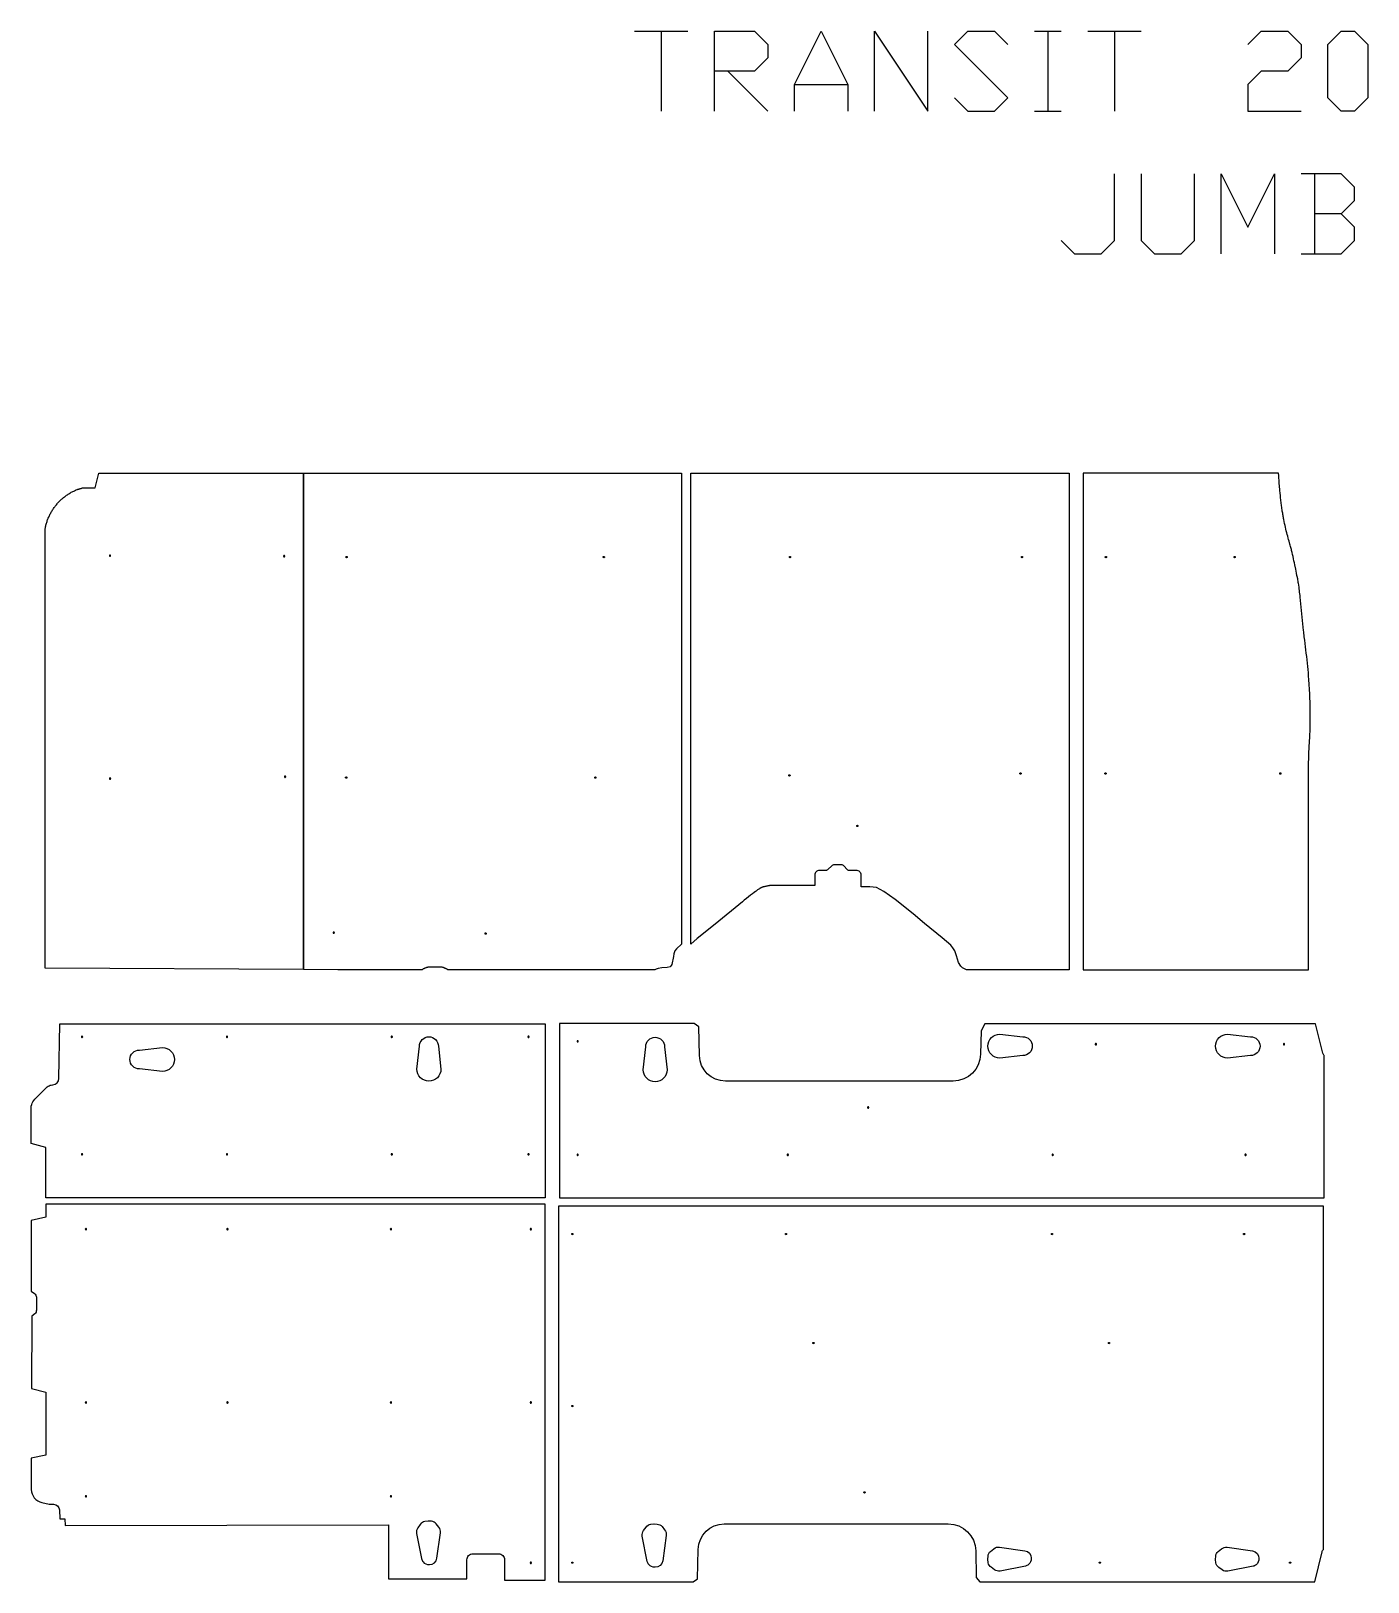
# Model space of a CAD drawing. Extents: x 487 to 8409, y -9760 to -1702.
# Drawn here: x 675 to 4918, y -6625 to -1702 of the extents above; entities that cross this region are included whole.
import ezdxf

# ---------------------------------------------------------------- set-up
doc = ezdxf.new("R2010")
doc.units = 0
doc.layers.add('Default_Layer', color=1, linetype='CONTINUOUS')

msp = doc.modelspace()

# ---------------------------------------------------------------- linework, layer by layer
at = {"layer": 'Default_Layer'}
for points in [[(2589.7, -1702.2), (2759.1, -1702.2)], [(2674.4, -1702.2), (2674.4, -1956.2)], [(2843.7, -1956.2), (2843.7, -1702.2), (2970.7, -1702.2), (3013.1, -1744.5), (3013.1, -1786.9), (2970.7, -1829.2), (2843.7, -1829.2)], [(3097.7, -1956.2), (3097.7, -1871.5), (3182.4, -1702.2), (3267.1, -1871.5), (3267.1, -1956.2)], [(3351.7, -1956.2), (3351.7, -1702.2), (3521.1, -1956.2), (3521.1, -1702.2)], [(3605.7, -1913.9), (3648.1, -1956.2), (3732.7, -1956.2), (3775.1, -1913.9), (3605.7, -1744.5), (3648.1, -1702.2), (3732.7, -1702.2), (3775.1, -1744.5)], [(3859.7, -1702.2), (3944.4, -1702.2)], [(3902.1, -1702.2), (3902.1, -1956.2)], [(4029.1, -1702.2), (4198.4, -1702.2)], [(4113.7, -1702.2), (4113.7, -1956.2)], [(4537.1, -1744.5), (4579.4, -1702.2), (4664.1, -1702.2), (4706.4, -1744.5), (4706.4, -1786.9), (4664.1, -1829.2), (4579.4, -1829.2), (4537.1, -1871.5), (4537.1, -1956.2), (4706.4, -1956.2)], [(2886.1, -1829.2), (3013.1, -1956.2)], [(3097.7, -1871.5), (3267.1, -1871.5)], [(3859.7, -1956.2), (3944.4, -1956.2)], [(3944.4, -2367.4), (3986.7, -2409.8), (4071.4, -2409.8), (4113.7, -2367.4), (4113.7, -2155.8)], [(4198.4, -2155.8), (4198.4, -2367.4), (4240.7, -2409.8), (4325.4, -2409.8), (4367.7, -2367.4), (4367.7, -2155.8)], [(4452.4, -2409.8), (4452.4, -2155.8), (4537.1, -2325.1), (4621.7, -2155.8), (4621.7, -2409.8)], [(4833.4, -2282.8), (4875.7, -2240.4), (4875.7, -2198.1), (4833.4, -2155.8), (4706.4, -2155.8)], [(4748.7, -2155.8), (4748.7, -2409.8)], [(4706.4, -2409.8), (4833.4, -2409.8), (4875.7, -2367.4), (4875.7, -2325.1), (4833.4, -2282.8), (4748.7, -2282.8)]]:
    msp.add_lwpolyline(points, dxfattribs=at)
for points in [[(4833.4, -1956.2), (4791.1, -1913.9), (4791.1, -1744.5), (4833.4, -1702.2), (4875.7, -1702.2), (4918.1, -1744.5), (4918.1, -1913.9), (4875.7, -1956.2), (4833.4, -1956.2)], [(1539.2, -3105.9), (2739.2, -3105.9), (2739.2, -4600.7), (2722.8, -4615.5), (2718.5, -4622.2), (2715.2, -4631.6), (2713.7, -4640.2), (2708.4, -4665.4), (2706.4, -4668.7), (2702.7, -4672.2), (2694.1, -4674.7), (2677, -4676.3), (2664.9, -4678.2), (2658.6, -4679.7), (2654.8, -4682), (2326.1, -4682), (2005.4, -4682), (1997.2, -4682), (1996.1, -4681.2), (1995.1, -4680.6), (1994, -4679.9), (1992.9, -4679.3), (1991.8, -4678.7), (1990.7, -4678.1), (1989.5, -4677.5), (1988.4, -4677), (1987.2, -4676.5), (1986, -4676), (1984.8, -4675.6), (1983.6, -4675.2), (1982.4, -4674.8), (1981.2, -4674.4), (1980, -4674.1), (1978.8, -4673.8), (1936.6, -4673.8), (1935.2, -4674), (1933.9, -4674.2), (1932.5, -4674.4), (1931.1, -4674.7), (1929.8, -4675.1), (1928.5, -4675.5), (1927.2, -4676), (1925.9, -4676.5), (1924.6, -4677), (1923.3, -4677.6), (1922.1, -4678.2), (1920.9, -4678.9), (1919.7, -4679.6), (1918.5, -4680.3), (1917.4, -4681.1), (1916.3, -4682), (1648.2, -4682), (1539.2, -4681.4), (1539.2, -3105.9), (1539.2, -4681.4), (719.5, -4677.1), (719.5, -3282), (719.5, -3281.6), (720.1, -3278.8), (720.7, -3276), (721.3, -3273.1), (722, -3270.3), (722.7, -3267.5), (723.5, -3264.7), (724.4, -3261.9), (725.3, -3259.2), (726.3, -3256.4), (727.3, -3253.7), (728.3, -3251), (729.4, -3248.3), (730.6, -3245.6), (731.8, -3242.9), (733, -3240.3), (734.3, -3237.6), (735.7, -3235), (737, -3232.4), (738.5, -3229.9), (740, -3227.4), (741.5, -3224.8), (743, -3222.4), (744.7, -3219.9), (746.3, -3217.5), (748, -3215.1), (749.7, -3212.7), (751.5, -3210.3), (753.3, -3208), (755.2, -3205.7), (757.1, -3203.5), (759, -3201.3), (761, -3199.1), (763, -3196.9), (765, -3194.8), (767.1, -3192.8), (769.2, -3190.7), (771.4, -3188.7), (773.5, -3186.8), (775.8, -3184.8), (778, -3182.9), (780.3, -3181.1), (782.6, -3179.3), (785, -3177.5), (787.3, -3175.8), (789.8, -3174.2), (792.2, -3172.5), (794.7, -3171), (797.2, -3169.4), (799.7, -3168), (802.2, -3166.5), (804.8, -3165.1), (807.4, -3163.8), (810.1, -3162.5), (812.7, -3161.3), (815.4, -3160.1), (818.1, -3159), (820.8, -3157.9), (822.2, -3157.4), (823.6, -3156.9), (825, -3156.5), (826.3, -3156), (827.7, -3155.5), (829.1, -3155.1), (830.6, -3154.7), (832, -3154.2), (833.4, -3153.9), (834.8, -3153.5), (836.2, -3153.1), (837.7, -3152.7), (839.1, -3152.4), (840.5, -3152.1), (878.3, -3152.3), (890.2, -3105.9), (1539.2, -3105.9)], [(4014.3, -3105.9), (4014.3, -4682), (4689.7, -4682), (4728.8, -4682), (4729, -4547.9), (4729, -4035.2), (4731.7, -3968.9), (4731.8, -3968.9), (4732.2, -3963.7), (4732.5, -3958.5), (4732.9, -3953.3), (4733.2, -3948.1), (4733.5, -3942.9), (4733.7, -3937.7), (4733.9, -3932.5), (4734.2, -3927.3), (4734.4, -3922), (4734.5, -3916.8), (4734.7, -3911.6), (4734.8, -3906.4), (4734.9, -3901.2), (4735, -3896), (4735, -3890.8), (4735.1, -3885.6), (4735.1, -3880.3), (4735.1, -3875.1), (4735.1, -3869.9), (4735, -3864.7), (4735, -3859.5), (4734.9, -3854.3), (4734.8, -3849.1), (4734.7, -3843.8), (4734.5, -3838.6), (4734.4, -3833.4), (4734.2, -3828.2), (4734, -3823), (4733.8, -3817.8), (4733.6, -3812.6), (4733.4, -3807.4), (4733.1, -3802.1), (4732.8, -3796.9), (4732.5, -3791.7), (4732.2, -3786.5), (4731.9, -3781.3), (4731.6, -3776.1), (4731.2, -3770.9), (4730.8, -3765.7), (4730.4, -3760.5), (4729.6, -3750.1), (4728.8, -3739.7), (4727.8, -3729.3), (4726.8, -3718.9), (4725.8, -3708.5), (4724.7, -3698.1), (4723.6, -3687.7), (4722.4, -3677.4), (4721.2, -3667), (4719.9, -3656.7), (4718.6, -3646.3), (4717.3, -3636), (4716.6, -3630.8), (4716, -3625.5), (4715.3, -3620.3), (4714.7, -3615.1), (4714.1, -3609.8), (4713.6, -3604.6), (4712.4, -3594.1), (4711.4, -3583.6), (4710.3, -3573.1), (4708.3, -3552), (4707.3, -3541.5), (4706.3, -3531), (4705.2, -3520.5), (4704.2, -3510), (4703, -3499.5), (4702.4, -3494.2), (4701.8, -3489), (4701.2, -3483.8), (4700.6, -3478.5), (4699.9, -3473.3), (4699.2, -3468.1), (4698.1, -3460.2), (4697.6, -3456.2), (4697, -3452.3), (4696.4, -3448.3), (4695.7, -3444.4), (4695.3, -3442.5), (4695, -3440.5), (4694.6, -3438.5), (4694.1, -3436.6), (4692.7, -3430), (4691.3, -3423.4), (4690, -3416.8), (4688.6, -3410.2), (4685.9, -3397), (4684.6, -3390.4), (4683.2, -3383.8), (4681.8, -3377.3), (4680.3, -3370.7), (4678.9, -3364.1), (4677.3, -3357.6), (4676.5, -3354.3), (4675.7, -3351), (4674.9, -3347.7), (4674.1, -3344.5), (4673.2, -3341.2), (4672.3, -3338), (4671.4, -3334.7), (4670.5, -3331.5), (4667.7, -3321.6), (4666.3, -3316.6), (4664.9, -3311.6), (4663.3, -3306), (4661.8, -3300.4), (4660.3, -3294.7), (4658.9, -3289), (4657.5, -3283.2), (4656.1, -3277.5), (4654.7, -3271.4), (4653.4, -3265.3), (4652.1, -3259.3), (4650.9, -3253.2), (4650.3, -3249.8), (4649.6, -3246.4), (4649, -3243.1), (4648.4, -3239.7), (4647.8, -3236.4), (4647.3, -3233), (4646.7, -3229.6), (4646.2, -3226.3), (4645.6, -3222.2), (4645, -3218.1), (4644.4, -3214), (4643.8, -3209.8), (4643.3, -3205.7), (4642.7, -3201.6), (4642.2, -3197.5), (4641.7, -3193.4), (4641.2, -3189.3), (4640.8, -3185.2), (4640.3, -3181), (4639.9, -3176.9), (4639.1, -3168.7), (4638.3, -3160.4), (4637.8, -3155.3), (4637.4, -3150.1), (4637, -3145), (4636.6, -3139.8), (4636.2, -3134.7), (4635.8, -3129.5), (4635.1, -3119.2), (4634.7, -3112.6), (4634.3, -3105.9), (4014.3, -3105.9)], [(923.2, -3367.6), (923.2, -3367.8), (923.2, -3368), (923.3, -3368.2), (923.3, -3368.4), (923.4, -3368.6), (923.5, -3368.7), (923.6, -3368.9), (923.8, -3369), (923.9, -3369.1), (924, -3369.3), (924.2, -3369.4), (924.4, -3369.4), (924.6, -3369.5), (924.8, -3369.6), (925, -3369.6), (925.2, -3369.6), (925.4, -3369.6), (925.6, -3369.6), (925.8, -3369.5), (925.9, -3369.4), (926.1, -3369.4), (926.3, -3369.3), (926.4, -3369.1), (926.6, -3369), (926.7, -3368.9), (926.8, -3368.7), (926.9, -3368.6), (927, -3368.4), (927.1, -3368.2), (927.1, -3368), (927.2, -3367.8), (927.2, -3367.6), (927.2, -3367.4), (927.1, -3367.2), (927.1, -3367), (927, -3366.8), (926.9, -3366.7), (926.8, -3366.5), (926.7, -3366.3), (926.6, -3366.2), (926.4, -3366.1), (926.3, -3365.9), (926.1, -3365.8), (925.9, -3365.8), (925.8, -3365.7), (925.6, -3365.6), (925.4, -3365.6), (925.2, -3365.6), (925, -3365.6), (924.8, -3365.6), (924.6, -3365.7), (924.4, -3365.8), (924.2, -3365.8), (924, -3365.9), (923.9, -3366.1), (923.8, -3366.2), (923.6, -3366.3), (923.5, -3366.5), (923.4, -3366.7), (923.3, -3366.8), (923.3, -3367), (923.2, -3367.2), (923.2, -3367.4), (923.2, -3367.6)], [(1476, -3369.3), (1476, -3369.5), (1476, -3369.7), (1476, -3369.9), (1476.1, -3370.1), (1476.2, -3370.3), (1476.3, -3370.4), (1476.4, -3370.6), (1476.5, -3370.7), (1476.7, -3370.8), (1476.8, -3371), (1477, -3371.1), (1477.2, -3371.1), (1477.4, -3371.2), (1477.6, -3371.3), (1477.8, -3371.3), (1478, -3371.3), (1478.2, -3371.3), (1478.4, -3371.3), (1478.6, -3371.2), (1478.7, -3371.1), (1478.9, -3371.1), (1479.1, -3371), (1479.2, -3370.8), (1479.4, -3370.7), (1479.5, -3370.6), (1479.6, -3370.4), (1479.7, -3370.3), (1479.8, -3370.1), (1479.9, -3369.9), (1479.9, -3369.7), (1479.9, -3369.5), (1480, -3369.3), (1479.9, -3369.1), (1479.9, -3368.9), (1479.9, -3368.7), (1479.8, -3368.5), (1479.7, -3368.3), (1479.6, -3368.2), (1479.5, -3368), (1479.4, -3367.9), (1479.2, -3367.8), (1479.1, -3367.6), (1478.9, -3367.5), (1478.7, -3367.5), (1478.6, -3367.4), (1478.4, -3367.3), (1478.2, -3367.3), (1478, -3367.3), (1477.8, -3367.3), (1477.6, -3367.3), (1477.4, -3367.4), (1477.2, -3367.5), (1477, -3367.5), (1476.8, -3367.6), (1476.7, -3367.8), (1476.5, -3367.9), (1476.4, -3368), (1476.3, -3368.2), (1476.2, -3368.3), (1476.1, -3368.5), (1476, -3368.7), (1476, -3368.9), (1476, -3369.1), (1476, -3369.3)], [(1674.1, -3372), (1674.1, -3371.8), (1674.1, -3371.6), (1674.2, -3371.4), (1674.2, -3371.2), (1674.3, -3371.1), (1674.4, -3370.9), (1674.5, -3370.7), (1674.7, -3370.6), (1674.8, -3370.5), (1675, -3370.4), (1675.1, -3370.3), (1675.3, -3370.2), (1675.5, -3370.1), (1675.7, -3370.1), (1675.9, -3370), (1676.1, -3370), (1676.3, -3370), (1676.5, -3370.1), (1676.7, -3370.1), (1676.9, -3370.2), (1677, -3370.3), (1677.2, -3370.4), (1677.3, -3370.5), (1677.5, -3370.6), (1677.6, -3370.7), (1677.7, -3370.9), (1677.8, -3371.1), (1677.9, -3371.2), (1678, -3371.4), (1678, -3371.6), (1678.1, -3371.8), (1678.1, -3372), (1678.1, -3372.2), (1678, -3372.4), (1678, -3372.6), (1677.9, -3372.8), (1677.8, -3373), (1677.7, -3373.1), (1677.6, -3373.3), (1677.5, -3373.4), (1677.3, -3373.6), (1677.2, -3373.7), (1677, -3373.8), (1676.9, -3373.9), (1676.7, -3373.9), (1676.5, -3374), (1676.3, -3374), (1676.1, -3374), (1675.9, -3374), (1675.7, -3374), (1675.5, -3373.9), (1675.3, -3373.9), (1675.1, -3373.8), (1675, -3373.7), (1674.8, -3373.6), (1674.7, -3373.4), (1674.5, -3373.3), (1674.4, -3373.1), (1674.3, -3373), (1674.2, -3372.8), (1674.2, -3372.6), (1674.1, -3372.4), (1674.1, -3372.2), (1674.1, -3372)], [(2490.6, -3372), (2490.6, -3371.8), (2490.6, -3371.6), (2490.7, -3371.4), (2490.7, -3371.2), (2490.8, -3371.1), (2490.9, -3370.9), (2491, -3370.7), (2491.2, -3370.6), (2491.3, -3370.5), (2491.5, -3370.4), (2491.6, -3370.3), (2491.8, -3370.2), (2492, -3370.1), (2492.2, -3370.1), (2492.4, -3370), (2492.6, -3370), (2492.8, -3370), (2493, -3370.1), (2493.2, -3370.1), (2493.4, -3370.2), (2493.5, -3370.3), (2493.7, -3370.4), (2493.8, -3370.5), (2494, -3370.6), (2494.1, -3370.7), (2494.2, -3370.9), (2494.3, -3371.1), (2494.4, -3371.2), (2494.5, -3371.4), (2494.5, -3371.6), (2494.6, -3371.8), (2494.6, -3372), (2494.6, -3372.2), (2494.5, -3372.4), (2494.5, -3372.6), (2494.4, -3372.8), (2494.3, -3373), (2494.2, -3373.1), (2494.1, -3373.3), (2494, -3373.4), (2493.8, -3373.6), (2493.7, -3373.7), (2493.5, -3373.8), (2493.4, -3373.9), (2493.2, -3373.9), (2493, -3374), (2492.8, -3374), (2492.6, -3374), (2492.4, -3374), (2492.2, -3374), (2492, -3373.9), (2491.8, -3373.9), (2491.6, -3373.8), (2491.5, -3373.7), (2491.3, -3373.6), (2491.2, -3373.4), (2491, -3373.3), (2490.9, -3373.1), (2490.8, -3373), (2490.7, -3372.8), (2490.7, -3372.6), (2490.6, -3372.4), (2490.6, -3372.2), (2490.6, -3372)], [(3081.6, -3372), (3081.7, -3371.8), (3081.7, -3371.6), (3081.7, -3371.4), (3081.8, -3371.2), (3081.9, -3371.1), (3082, -3370.9), (3082.1, -3370.7), (3082.2, -3370.6), (3082.4, -3370.5), (3082.5, -3370.4), (3082.7, -3370.3), (3082.9, -3370.2), (3083.1, -3370.1), (3083.2, -3370.1), (3083.4, -3370), (3083.6, -3370), (3083.9, -3370), (3084, -3370.1), (3084.2, -3370.1), (3084.4, -3370.2), (3084.6, -3370.3), (3084.8, -3370.4), (3084.9, -3370.5), (3085.1, -3370.6), (3085.2, -3370.7), (3085.3, -3370.9), (3085.4, -3371.1), (3085.5, -3371.2), (3085.6, -3371.4), (3085.6, -3371.6), (3085.6, -3371.8), (3085.6, -3372), (3085.6, -3372.2), (3085.6, -3372.4), (3085.6, -3372.6), (3085.5, -3372.8), (3085.4, -3373), (3085.3, -3373.1), (3085.2, -3373.3), (3085.1, -3373.4), (3084.9, -3373.6), (3084.8, -3373.7), (3084.6, -3373.8), (3084.4, -3373.9), (3084.2, -3373.9), (3084, -3374), (3083.9, -3374), (3083.6, -3374), (3083.4, -3374), (3083.2, -3374), (3083.1, -3373.9), (3082.9, -3373.9), (3082.7, -3373.8), (3082.5, -3373.7), (3082.4, -3373.6), (3082.2, -3373.4), (3082.1, -3373.3), (3082, -3373.1), (3081.9, -3373), (3081.8, -3372.8), (3081.7, -3372.6), (3081.7, -3372.4), (3081.7, -3372.2), (3081.6, -3372)], [(3817.9, -3372), (3817.9, -3371.8), (3818, -3371.6), (3818, -3371.4), (3818.1, -3371.2), (3818.2, -3371.1), (3818.3, -3370.9), (3818.4, -3370.7), (3818.5, -3370.6), (3818.7, -3370.5), (3818.8, -3370.4), (3819, -3370.3), (3819.2, -3370.2), (3819.3, -3370.1), (3819.5, -3370.1), (3819.7, -3370), (3819.9, -3370), (3820.1, -3370), (3820.3, -3370.1), (3820.5, -3370.1), (3820.7, -3370.2), (3820.9, -3370.3), (3821.1, -3370.4), (3821.2, -3370.5), (3821.4, -3370.6), (3821.5, -3370.7), (3821.6, -3370.9), (3821.7, -3371.1), (3821.8, -3371.2), (3821.8, -3371.4), (3821.9, -3371.6), (3821.9, -3371.8), (3821.9, -3372), (3821.9, -3372.2), (3821.9, -3372.4), (3821.8, -3372.6), (3821.8, -3372.8), (3821.7, -3373), (3821.6, -3373.1), (3821.5, -3373.3), (3821.4, -3373.4), (3821.2, -3373.6), (3821.1, -3373.7), (3820.9, -3373.8), (3820.7, -3373.9), (3820.5, -3373.9), (3820.3, -3374), (3820.1, -3374), (3819.9, -3374), (3819.7, -3374), (3819.5, -3374), (3819.3, -3373.9), (3819.2, -3373.9), (3819, -3373.8), (3818.8, -3373.7), (3818.7, -3373.6), (3818.5, -3373.4), (3818.4, -3373.3), (3818.3, -3373.1), (3818.2, -3373), (3818.1, -3372.8), (3818, -3372.6), (3818, -3372.4), (3817.9, -3372.2), (3817.9, -3372)], [(4084.2, -3372), (4084.2, -3371.8), (4084.2, -3371.6), (4084.2, -3371.4), (4084.3, -3371.2), (4084.4, -3371.1), (4084.5, -3370.9), (4084.6, -3370.7), (4084.7, -3370.6), (4084.9, -3370.5), (4085, -3370.4), (4085.2, -3370.3), (4085.4, -3370.2), (4085.6, -3370.1), (4085.8, -3370.1), (4086, -3370), (4086.2, -3370), (4086.4, -3370), (4086.6, -3370.1), (4086.8, -3370.1), (4086.9, -3370.2), (4087.1, -3370.3), (4087.3, -3370.4), (4087.4, -3370.5), (4087.6, -3370.6), (4087.7, -3370.7), (4087.8, -3370.9), (4087.9, -3371.1), (4088, -3371.2), (4088.1, -3371.4), (4088.1, -3371.6), (4088.1, -3371.8), (4088.2, -3372), (4088.1, -3372.2), (4088.1, -3372.4), (4088.1, -3372.6), (4088, -3372.8), (4087.9, -3373), (4087.8, -3373.1), (4087.7, -3373.3), (4087.6, -3373.4), (4087.4, -3373.6), (4087.3, -3373.7), (4087.1, -3373.8), (4086.9, -3373.9), (4086.8, -3373.9), (4086.6, -3374), (4086.4, -3374), (4086.2, -3374), (4086, -3374), (4085.8, -3374), (4085.6, -3373.9), (4085.4, -3373.9), (4085.2, -3373.8), (4085, -3373.7), (4084.9, -3373.6), (4084.7, -3373.4), (4084.6, -3373.3), (4084.5, -3373.1), (4084.4, -3373), (4084.3, -3372.8), (4084.2, -3372.6), (4084.2, -3372.4), (4084.2, -3372.2), (4084.2, -3372)], [(4492.9, -3372), (4492.9, -3371.8), (4492.9, -3371.6), (4493, -3371.4), (4493, -3371.2), (4493.1, -3371.1), (4493.2, -3370.9), (4493.3, -3370.7), (4493.5, -3370.6), (4493.6, -3370.5), (4493.8, -3370.4), (4493.9, -3370.3), (4494.1, -3370.2), (4494.3, -3370.1), (4494.5, -3370.1), (4494.7, -3370), (4494.9, -3370), (4495.1, -3370), (4495.3, -3370.1), (4495.5, -3370.1), (4495.6, -3370.2), (4495.8, -3370.3), (4496, -3370.4), (4496.1, -3370.5), (4496.3, -3370.6), (4496.4, -3370.7), (4496.5, -3370.9), (4496.6, -3371.1), (4496.7, -3371.2), (4496.8, -3371.4), (4496.8, -3371.6), (4496.9, -3371.8), (4496.9, -3372), (4496.9, -3372.2), (4496.8, -3372.4), (4496.8, -3372.6), (4496.7, -3372.8), (4496.6, -3373), (4496.5, -3373.1), (4496.4, -3373.3), (4496.3, -3373.4), (4496.1, -3373.6), (4496, -3373.7), (4495.8, -3373.8), (4495.6, -3373.9), (4495.5, -3373.9), (4495.3, -3374), (4495.1, -3374), (4494.9, -3374), (4494.7, -3374), (4494.5, -3374), (4494.3, -3373.9), (4494.1, -3373.9), (4493.9, -3373.8), (4493.8, -3373.7), (4493.6, -3373.6), (4493.5, -3373.4), (4493.3, -3373.3), (4493.2, -3373.1), (4493.1, -3373), (4493, -3372.8), (4493, -3372.6), (4492.9, -3372.4), (4492.9, -3372.2), (4492.9, -3372)], [(923.4, -4075.3), (923.4, -4075.5), (923.5, -4075.7), (923.5, -4075.9), (923.6, -4076.1), (923.7, -4076.2), (923.8, -4076.4), (923.9, -4076.6), (924, -4076.7), (924.2, -4076.8), (924.3, -4077), (924.5, -4077.1), (924.7, -4077.1), (924.8, -4077.2), (925, -4077.3), (925.2, -4077.3), (925.4, -4077.3), (925.6, -4077.3), (925.8, -4077.3), (926, -4077.2), (926.2, -4077.1), (926.4, -4077.1), (926.6, -4077), (926.7, -4076.8), (926.8, -4076.7), (927, -4076.6), (927.1, -4076.4), (927.2, -4076.2), (927.3, -4076.1), (927.3, -4075.9), (927.4, -4075.7), (927.4, -4075.5), (927.4, -4075.3), (927.4, -4075.1), (927.4, -4074.9), (927.3, -4074.7), (927.3, -4074.5), (927.2, -4074.3), (927.1, -4074.2), (927, -4074), (926.8, -4073.9), (926.7, -4073.8), (926.6, -4073.6), (926.4, -4073.5), (926.2, -4073.5), (926, -4073.4), (925.8, -4073.3), (925.6, -4073.3), (925.4, -4073.3), (925.2, -4073.3), (925, -4073.3), (924.8, -4073.4), (924.7, -4073.5), (924.5, -4073.5), (924.3, -4073.6), (924.2, -4073.8), (924, -4073.9), (923.9, -4074), (923.8, -4074.2), (923.7, -4074.3), (923.6, -4074.5), (923.5, -4074.7), (923.5, -4074.9), (923.4, -4075.1), (923.4, -4075.3)], [(1479, -4069.3), (1479, -4069.5), (1479, -4069.7), (1479, -4069.9), (1479.1, -4070.1), (1479.2, -4070.3), (1479.3, -4070.4), (1479.4, -4070.6), (1479.5, -4070.7), (1479.7, -4070.8), (1479.8, -4071), (1480, -4071.1), (1480.2, -4071.1), (1480.4, -4071.2), (1480.6, -4071.3), (1480.8, -4071.3), (1481, -4071.3), (1481.2, -4071.3), (1481.4, -4071.3), (1481.6, -4071.2), (1481.7, -4071.1), (1481.9, -4071.1), (1482.1, -4071), (1482.2, -4070.8), (1482.4, -4070.7), (1482.5, -4070.6), (1482.6, -4070.4), (1482.7, -4070.3), (1482.8, -4070.1), (1482.9, -4069.9), (1482.9, -4069.7), (1482.9, -4069.5), (1483, -4069.3), (1482.9, -4069.1), (1482.9, -4068.9), (1482.9, -4068.7), (1482.8, -4068.5), (1482.7, -4068.3), (1482.6, -4068.2), (1482.5, -4068), (1482.4, -4067.9), (1482.2, -4067.8), (1482.1, -4067.6), (1481.9, -4067.5), (1481.7, -4067.5), (1481.6, -4067.4), (1481.4, -4067.3), (1481.2, -4067.3), (1481, -4067.3), (1480.8, -4067.3), (1480.6, -4067.3), (1480.4, -4067.4), (1480.2, -4067.5), (1480, -4067.5), (1479.8, -4067.6), (1479.7, -4067.8), (1479.5, -4067.9), (1479.4, -4068), (1479.3, -4068.2), (1479.2, -4068.3), (1479.1, -4068.5), (1479, -4068.7), (1479, -4068.9), (1479, -4069.1), (1479, -4069.3)], [(1673, -4072), (1673, -4071.8), (1673, -4071.6), (1673.1, -4071.4), (1673.2, -4071.2), (1673.2, -4071.1), (1673.3, -4070.9), (1673.5, -4070.7), (1673.6, -4070.6), (1673.7, -4070.5), (1673.9, -4070.4), (1674, -4070.3), (1674.2, -4070.2), (1674.4, -4070.1), (1674.6, -4070.1), (1674.8, -4070), (1675, -4070), (1675.2, -4070), (1675.4, -4070.1), (1675.6, -4070.1), (1675.8, -4070.2), (1676, -4070.3), (1676.1, -4070.4), (1676.3, -4070.5), (1676.4, -4070.6), (1676.5, -4070.7), (1676.7, -4070.9), (1676.8, -4071.1), (1676.8, -4071.2), (1676.9, -4071.4), (1677, -4071.6), (1677, -4071.8), (1677, -4072), (1677, -4072.2), (1677, -4072.4), (1676.9, -4072.6), (1676.8, -4072.8), (1676.8, -4073), (1676.7, -4073.1), (1676.5, -4073.3), (1676.4, -4073.4), (1676.3, -4073.6), (1676.1, -4073.7), (1676, -4073.8), (1675.8, -4073.9), (1675.6, -4073.9), (1675.4, -4074), (1675.2, -4074), (1675, -4074), (1674.8, -4074), (1674.6, -4074), (1674.4, -4073.9), (1674.2, -4073.9), (1674, -4073.8), (1673.9, -4073.7), (1673.7, -4073.6), (1673.6, -4073.4), (1673.5, -4073.3), (1673.3, -4073.1), (1673.2, -4073), (1673.2, -4072.8), (1673.1, -4072.6), (1673, -4072.4), (1673, -4072.2), (1673, -4072)], [(2463.6, -4072), (2463.6, -4071.8), (2463.6, -4071.6), (2463.7, -4071.4), (2463.7, -4071.2), (2463.8, -4071.1), (2463.9, -4070.9), (2464, -4070.7), (2464.2, -4070.6), (2464.3, -4070.5), (2464.5, -4070.4), (2464.6, -4070.3), (2464.8, -4070.2), (2465, -4070.1), (2465.2, -4070.1), (2465.4, -4070), (2465.6, -4070), (2465.8, -4070), (2466, -4070.1), (2466.2, -4070.1), (2466.4, -4070.2), (2466.5, -4070.3), (2466.7, -4070.4), (2466.8, -4070.5), (2467, -4070.6), (2467.1, -4070.7), (2467.2, -4070.9), (2467.3, -4071.1), (2467.4, -4071.2), (2467.5, -4071.4), (2467.5, -4071.6), (2467.6, -4071.8), (2467.6, -4072), (2467.6, -4072.2), (2467.5, -4072.4), (2467.5, -4072.6), (2467.4, -4072.8), (2467.3, -4073), (2467.2, -4073.1), (2467.1, -4073.3), (2467, -4073.4), (2466.8, -4073.6), (2466.7, -4073.7), (2466.5, -4073.8), (2466.4, -4073.9), (2466.2, -4073.9), (2466, -4074), (2465.8, -4074), (2465.6, -4074), (2465.4, -4074), (2465.2, -4074), (2465, -4073.9), (2464.8, -4073.9), (2464.6, -4073.8), (2464.5, -4073.7), (2464.3, -4073.6), (2464.2, -4073.4), (2464, -4073.3), (2463.9, -4073.1), (2463.8, -4073), (2463.7, -4072.8), (2463.7, -4072.6), (2463.6, -4072.4), (2463.6, -4072.2), (2463.6, -4072)], [(3079.6, -4065), (3079.7, -4064.8), (3079.7, -4064.6), (3079.7, -4064.4), (3079.8, -4064.2), (3079.9, -4064.1), (3080, -4063.9), (3080.1, -4063.7), (3080.2, -4063.6), (3080.4, -4063.5), (3080.5, -4063.4), (3080.7, -4063.3), (3080.9, -4063.2), (3081.1, -4063.1), (3081.2, -4063.1), (3081.4, -4063), (3081.6, -4063), (3081.9, -4063), (3082, -4063.1), (3082.2, -4063.1), (3082.4, -4063.2), (3082.6, -4063.3), (3082.8, -4063.4), (3082.9, -4063.5), (3083.1, -4063.6), (3083.2, -4063.7), (3083.3, -4063.9), (3083.4, -4064.1), (3083.5, -4064.2), (3083.6, -4064.4), (3083.6, -4064.6), (3083.6, -4064.8), (3083.6, -4065), (3083.6, -4065.2), (3083.6, -4065.4), (3083.6, -4065.6), (3083.5, -4065.8), (3083.4, -4066), (3083.3, -4066.1), (3083.2, -4066.3), (3083.1, -4066.4), (3082.9, -4066.6), (3082.8, -4066.7), (3082.6, -4066.8), (3082.4, -4066.9), (3082.2, -4066.9), (3082, -4067), (3081.9, -4067), (3081.6, -4067), (3081.4, -4067), (3081.2, -4067), (3081.1, -4066.9), (3080.9, -4066.9), (3080.7, -4066.8), (3080.5, -4066.7), (3080.4, -4066.6), (3080.2, -4066.4), (3080.1, -4066.3), (3080, -4066.1), (3079.9, -4066), (3079.8, -4065.8), (3079.7, -4065.6), (3079.7, -4065.4), (3079.7, -4065.2), (3079.6, -4065)], [(3813, -4059), (3813, -4058.8), (3813, -4058.6), (3813, -4058.4), (3813.1, -4058.2), (3813.2, -4058.1), (3813.3, -4057.9), (3813.4, -4057.7), (3813.5, -4057.6), (3813.7, -4057.5), (3813.8, -4057.4), (3814, -4057.3), (3814.2, -4057.2), (3814.4, -4057.1), (3814.5, -4057.1), (3814.7, -4057), (3815, -4057), (3815.2, -4057), (3815.4, -4057.1), (3815.5, -4057.1), (3815.7, -4057.2), (3815.9, -4057.3), (3816.1, -4057.4), (3816.2, -4057.5), (3816.4, -4057.6), (3816.5, -4057.7), (3816.6, -4057.9), (3816.7, -4058.1), (3816.8, -4058.2), (3816.9, -4058.4), (3816.9, -4058.6), (3816.9, -4058.8), (3817, -4059), (3816.9, -4059.2), (3816.9, -4059.4), (3816.9, -4059.6), (3816.8, -4059.8), (3816.7, -4060), (3816.6, -4060.1), (3816.5, -4060.3), (3816.4, -4060.4), (3816.2, -4060.6), (3816.1, -4060.7), (3815.9, -4060.8), (3815.7, -4060.9), (3815.5, -4060.9), (3815.4, -4061), (3815.2, -4061), (3815, -4061), (3814.7, -4061), (3814.5, -4061), (3814.4, -4060.9), (3814.2, -4060.9), (3814, -4060.8), (3813.8, -4060.7), (3813.7, -4060.6), (3813.5, -4060.4), (3813.4, -4060.3), (3813.3, -4060.1), (3813.2, -4060), (3813.1, -4059.8), (3813, -4059.6), (3813, -4059.4), (3813, -4059.2), (3813, -4059)], [(4082.9, -4059), (4082.9, -4058.8), (4083, -4058.6), (4083, -4058.4), (4083.1, -4058.2), (4083.2, -4058.1), (4083.3, -4057.9), (4083.4, -4057.7), (4083.5, -4057.6), (4083.7, -4057.5), (4083.8, -4057.4), (4084, -4057.3), (4084.1, -4057.2), (4084.3, -4057.1), (4084.5, -4057.1), (4084.7, -4057), (4084.9, -4057), (4085.1, -4057), (4085.3, -4057.1), (4085.5, -4057.1), (4085.7, -4057.2), (4085.9, -4057.3), (4086, -4057.4), (4086.2, -4057.5), (4086.3, -4057.6), (4086.5, -4057.7), (4086.6, -4057.9), (4086.7, -4058.1), (4086.8, -4058.2), (4086.8, -4058.4), (4086.9, -4058.6), (4086.9, -4058.8), (4086.9, -4059), (4086.9, -4059.2), (4086.9, -4059.4), (4086.8, -4059.6), (4086.8, -4059.8), (4086.7, -4060), (4086.6, -4060.1), (4086.5, -4060.3), (4086.3, -4060.4), (4086.2, -4060.6), (4086, -4060.7), (4085.9, -4060.8), (4085.7, -4060.9), (4085.5, -4060.9), (4085.3, -4061), (4085.1, -4061), (4084.9, -4061), (4084.7, -4061), (4084.5, -4061), (4084.3, -4060.9), (4084.1, -4060.9), (4084, -4060.8), (4083.8, -4060.7), (4083.7, -4060.6), (4083.5, -4060.4), (4083.4, -4060.3), (4083.3, -4060.1), (4083.2, -4060), (4083.1, -4059.8), (4083, -4059.6), (4083, -4059.4), (4082.9, -4059.2), (4082.9, -4059)], [(4637.9, -4059), (4637.9, -4058.8), (4637.9, -4058.6), (4638, -4058.4), (4638, -4058.2), (4638.1, -4058.1), (4638.2, -4057.9), (4638.3, -4057.7), (4638.5, -4057.6), (4638.6, -4057.5), (4638.8, -4057.4), (4638.9, -4057.3), (4639.1, -4057.2), (4639.3, -4057.1), (4639.5, -4057.1), (4639.7, -4057), (4639.9, -4057), (4640.1, -4057), (4640.3, -4057.1), (4640.5, -4057.1), (4640.6, -4057.2), (4640.8, -4057.3), (4641, -4057.4), (4641.1, -4057.5), (4641.3, -4057.6), (4641.4, -4057.7), (4641.5, -4057.9), (4641.6, -4058.1), (4641.7, -4058.2), (4641.8, -4058.4), (4641.8, -4058.6), (4641.9, -4058.8), (4641.9, -4059), (4641.9, -4059.2), (4641.8, -4059.4), (4641.8, -4059.6), (4641.7, -4059.8), (4641.6, -4060), (4641.5, -4060.1), (4641.4, -4060.3), (4641.3, -4060.4), (4641.1, -4060.6), (4641, -4060.7), (4640.8, -4060.8), (4640.6, -4060.9), (4640.5, -4060.9), (4640.3, -4061), (4640.1, -4061), (4639.9, -4061), (4639.7, -4061), (4639.5, -4061), (4639.3, -4060.9), (4639.1, -4060.9), (4638.9, -4060.8), (4638.8, -4060.7), (4638.6, -4060.6), (4638.5, -4060.4), (4638.3, -4060.3), (4638.2, -4060.1), (4638.1, -4060), (4638, -4059.8), (4638, -4059.6), (4637.9, -4059.4), (4637.9, -4059.2), (4637.9, -4059)], [(3295.3, -4225.4), (3295.3, -4225.2), (3295.4, -4225), (3295.4, -4224.8), (3295.5, -4224.6), (3295.6, -4224.5), (3295.7, -4224.3), (3295.8, -4224.1), (3295.9, -4224), (3296, -4223.9), (3296.2, -4223.8), (3296.4, -4223.7), (3296.5, -4223.6), (3296.7, -4223.5), (3296.9, -4223.5), (3297.1, -4223.4), (3297.3, -4223.4), (3297.5, -4223.4), (3297.7, -4223.5), (3297.9, -4223.5), (3298.1, -4223.6), (3298.3, -4223.7), (3298.4, -4223.8), (3298.6, -4223.9), (3298.7, -4224), (3298.9, -4224.1), (3299, -4224.3), (3299.1, -4224.5), (3299.2, -4224.6), (3299.2, -4224.8), (3299.3, -4225), (3299.3, -4225.2), (3299.3, -4225.4), (3299.3, -4225.6), (3299.3, -4225.8), (3299.2, -4226), (3299.2, -4226.2), (3299.1, -4226.4), (3299, -4226.5), (3298.9, -4226.7), (3298.7, -4226.8), (3298.6, -4227), (3298.4, -4227.1), (3298.3, -4227.2), (3298.1, -4227.3), (3297.9, -4227.3), (3297.7, -4227.4), (3297.5, -4227.4), (3297.3, -4227.4), (3297.1, -4227.4), (3296.9, -4227.4), (3296.7, -4227.3), (3296.5, -4227.3), (3296.4, -4227.2), (3296.2, -4227.1), (3296, -4227), (3295.9, -4226.8), (3295.8, -4226.7), (3295.7, -4226.5), (3295.6, -4226.4), (3295.5, -4226.2), (3295.4, -4226), (3295.4, -4225.8), (3295.3, -4225.6), (3295.3, -4225.4)], [(1633.5, -4564.3), (1633.5, -4564.5), (1633.5, -4564.7), (1633.5, -4564.9), (1633.6, -4565.1), (1633.7, -4565.3), (1633.8, -4565.4), (1633.9, -4565.6), (1634, -4565.7), (1634.2, -4565.8), (1634.3, -4566), (1634.5, -4566.1), (1634.7, -4566.1), (1634.9, -4566.2), (1635, -4566.3), (1635.2, -4566.3), (1635.5, -4566.3), (1635.7, -4566.3), (1635.9, -4566.3), (1636, -4566.2), (1636.2, -4566.1), (1636.4, -4566.1), (1636.6, -4566), (1636.7, -4565.8), (1636.9, -4565.7), (1637, -4565.6), (1637.1, -4565.4), (1637.2, -4565.3), (1637.3, -4565.1), (1637.4, -4564.9), (1637.4, -4564.7), (1637.4, -4564.5), (1637.5, -4564.3), (1637.4, -4564.1), (1637.4, -4563.9), (1637.4, -4563.7), (1637.3, -4563.5), (1637.2, -4563.3), (1637.1, -4563.2), (1637, -4563), (1636.9, -4562.9), (1636.7, -4562.8), (1636.6, -4562.6), (1636.4, -4562.5), (1636.2, -4562.5), (1636, -4562.4), (1635.9, -4562.3), (1635.7, -4562.3), (1635.5, -4562.3), (1635.2, -4562.3), (1635, -4562.3), (1634.9, -4562.4), (1634.7, -4562.5), (1634.5, -4562.5), (1634.3, -4562.6), (1634.2, -4562.8), (1634, -4562.9), (1633.9, -4563), (1633.8, -4563.2), (1633.7, -4563.3), (1633.6, -4563.5), (1633.5, -4563.7), (1633.5, -4563.9), (1633.5, -4564.1), (1633.5, -4564.3)], [(2115.4, -4567), (2115.4, -4566.8), (2115.5, -4566.6), (2115.5, -4566.4), (2115.6, -4566.2), (2115.7, -4566.1), (2115.8, -4565.9), (2115.9, -4565.7), (2116, -4565.6), (2116.2, -4565.5), (2116.3, -4565.4), (2116.5, -4565.3), (2116.6, -4565.2), (2116.8, -4565.1), (2117, -4565.1), (2117.2, -4565), (2117.4, -4565), (2117.6, -4565), (2117.8, -4565.1), (2118, -4565.1), (2118.2, -4565.2), (2118.4, -4565.3), (2118.5, -4565.4), (2118.7, -4565.5), (2118.8, -4565.6), (2119, -4565.7), (2119.1, -4565.9), (2119.2, -4566.1), (2119.3, -4566.2), (2119.3, -4566.4), (2119.4, -4566.6), (2119.4, -4566.8), (2119.4, -4567), (2119.4, -4567.2), (2119.4, -4567.4), (2119.3, -4567.6), (2119.3, -4567.8), (2119.2, -4568), (2119.1, -4568.1), (2119, -4568.3), (2118.8, -4568.4), (2118.7, -4568.6), (2118.5, -4568.7), (2118.4, -4568.8), (2118.2, -4568.9), (2118, -4568.9), (2117.8, -4569), (2117.6, -4569), (2117.4, -4569), (2117.2, -4569), (2117, -4569), (2116.8, -4568.9), (2116.6, -4568.9), (2116.5, -4568.8), (2116.3, -4568.7), (2116.2, -4568.6), (2116, -4568.4), (2115.9, -4568.3), (2115.8, -4568.1), (2115.7, -4568), (2115.6, -4567.8), (2115.5, -4567.6), (2115.5, -4567.4), (2115.4, -4567.2), (2115.4, -4567)]]:
    msp.add_lwpolyline(points, close=True, dxfattribs=at)
for points in [[(3969.3, -4682), (3644, -4682), (3631.4, -4675.6), (3625.7, -4670.2), (3618.7, -4658.5), (3612.4, -4637.3), (3606.4, -4621.5), (3600.6, -4612.6), (3594.2, -4604.4), (3566.1, -4581), (3510.3, -4535.6), (3474.3, -4504.6), (3417.3, -4458.9), (3381.5, -4433.3), (3358.1, -4421), (3337, -4418.5), (3309.2, -4418.5), (3309.3, -4381.6, 0.414714), (3294.3, -4366.6), (3269.3, -4366.6, -0.213187), (3265.6, -4364.9), (3253, -4350.9, 0.213187), (3249.2, -4349.2), (3221.2, -4349.2, 0.192253), (3217.7, -4350.6), (3202.3, -4365.2, -0.192253), (3198.9, -4366.6), (3177, -4366.6, 0.414344), (3162, -4381.6), (3162, -4414.6), (3142.9, -4414.6), (3121.4, -4414.5), (3077, -4414.4), (3056.9, -4414.4), (3040.2, -4414.4), (3033.6, -4414.4), (3028.4, -4414.4), (3024.7, -4414.5), (3023.5, -4414.5), (3022.8, -4414.6), (3020.8, -4414.8), (3018.9, -4415), (3016.9, -4415.3), (3015, -4415.6), (3013, -4416), (3011.1, -4416.3), (3009.2, -4416.8), (3007.3, -4417.2), (3003.4, -4418.1), (3001.4, -4418.6), (2999.5, -4419.1), (2998.5, -4419.3), (2997.5, -4419.6), (2996.6, -4419.9), (2995.6, -4420.2), (2994.7, -4420.6), (2993.7, -4420.9), (2992.8, -4421.3), (2991.9, -4421.7), (2991, -4422.1), (2990.1, -4422.6), (2989.1, -4423.1), (2988.2, -4423.7), (2987.2, -4424.2), (2986.3, -4424.8), (2984.4, -4426.1), (2982.5, -4427.4), (2980.6, -4428.7), (2977, -4431.3), (2975.8, -4432.2), (2974.3, -4433.3), (2970.1, -4436.6), (2964.7, -4440.8), (2958.5, -4445.7), (2945, -4456.3), (2938.5, -4461.5), (2932.5, -4466.1), (2845.5, -4536.9), (2788.6, -4583.2), (2769.2, -4600.7), (2769.2, -3105.9), (3969.3, -3105.9), (3969.3, -4682)], [(766.5, -4853.6), (2306.5, -4853.6), (2306.5, -5405.8), (721.5, -5405.8), (721.5, -5246.3), (674.5, -5233.8), (674.5, -5124.6, -0.203557), (689.5, -5089.3), (726.3, -5053.9, -0.169359), (738.8, -5048.1), (743.9, -5047.6, 0.380196), (762.9, -5027.1), (766.5, -4853.6)], [(4751.5, -4853.3), (3701.9, -4853.7), (3689.9, -4875.4), (3688.5, -4950.1, -0.408733), (3601.5, -5035.4), (2878.9, -5035.4, -0.407132), (2795.9, -4954.5), (2793.9, -4862.7), (2779.9, -4852.7), (2351.5, -4853), (2351.5, -5406.4), (4779.5, -5406.4), (4779.5, -4954.7, -0.128802), (4774.8, -4946.3), (4751.5, -4853.3)], [(836.5, -4896.8, 0.414214), (838.5, -4894.8, 0.414214), (836.5, -4892.8, 0.414214), (834.5, -4894.8, 0.414214), (836.5, -4896.8)], [(1296.5, -4896.8, 0.414214), (1298.5, -4894.8, 0.414214), (1296.5, -4892.8, 0.414214), (1294.5, -4894.8, 0.414214), (1296.5, -4896.8)], [(1819.5, -4896.8, 0.414214), (1821.5, -4894.8, 0.414214), (1819.5, -4892.8, 0.414214), (1817.5, -4894.8, 0.414214), (1819.5, -4896.8)], [(1907.5, -4924.8, -0.414214), (1937.5, -4894.8, -0.414214), (1967.5, -4924.8), (1975.5, -4997.8, -0.414214), (1937.5, -5035.8, -0.414214), (1899.5, -4997.8), (1907.5, -4924.8)], [(2253.5, -4896.8, 0.414214), (2255.5, -4894.8, 0.414214), (2253.5, -4892.8, 0.414214), (2251.5, -4894.8, 0.414214), (2253.5, -4896.8)], [(2409.5, -4911.4, 0.414214), (2411.5, -4909.4, 0.414214), (2409.5, -4907.4, 0.414214), (2407.5, -4909.4, 0.414214), (2409.5, -4911.4)], [(2625.5, -4926.4, -0.414214), (2655.5, -4896.4, -0.414214), (2685.5, -4926.4), (2693.5, -4999.4, -0.414214), (2655.5, -5037.4, -0.414214), (2617.5, -4999.4), (2625.5, -4926.4)], [(3822.5, -4894.4, -0.414214), (3852.5, -4924.4, -0.414214), (3822.5, -4954.4), (3749.5, -4962.4, -0.414214), (3711.5, -4924.4, -0.414214), (3749.5, -4886.4), (3822.5, -4894.4)], [(4054.5, -4920.4, 0.414214), (4056.5, -4918.4, 0.414214), (4054.5, -4916.4, 0.414214), (4052.5, -4918.4, 0.414214), (4054.5, -4920.4)], [(4545.5, -4894.4, -0.414214), (4575.5, -4924.4, -0.414214), (4545.5, -4954.4), (4472.5, -4962.4, -0.414214), (4434.5, -4924.4, -0.414214), (4472.5, -4886.4), (4545.5, -4894.4)], [(4651.5, -4920.4, 0.414214), (4653.5, -4918.4, 0.414214), (4651.5, -4916.4, 0.414214), (4649.5, -4918.4, 0.414214), (4651.5, -4920.4)], [(1018.5, -4996.8, -0.414214), (988.5, -4966.8, -0.414214), (1018.5, -4936.8), (1091.5, -4928.8, -0.414214), (1129.5, -4966.8, -0.414214), (1091.5, -5004.8), (1018.5, -4996.8)], [(3331.5, -5121.4, 0.414214), (3333.5, -5119.4, 0.414214), (3331.5, -5117.4, 0.414214), (3329.5, -5119.4, 0.414214), (3331.5, -5121.4)], [(836.5, -5269.8, 0.414214), (838.5, -5267.8, 0.414214), (836.5, -5265.8, 0.414214), (834.5, -5267.8, 0.414214), (836.5, -5269.8)], [(1296.5, -5269.8, 0.414214), (1298.5, -5267.8, 0.414214), (1296.5, -5265.8, 0.414214), (1294.5, -5267.8, 0.414214), (1296.5, -5269.8)], [(1819.5, -5269.8, 0.414214), (1821.5, -5267.8, 0.414214), (1819.5, -5265.8, 0.414214), (1817.5, -5267.8, 0.414214), (1819.5, -5269.8)], [(2253.5, -5269.8, 0.414214), (2255.5, -5267.8, 0.414214), (2253.5, -5265.8, 0.414214), (2251.5, -5267.8, 0.414214), (2253.5, -5269.8)], [(2409.5, -5271.4, 0.414214), (2411.5, -5269.4, 0.414214), (2409.5, -5267.4, 0.414214), (2407.5, -5269.4, 0.414214), (2409.5, -5271.4)], [(3076.5, -5271.4, 0.414214), (3078.5, -5269.4, 0.414214), (3076.5, -5267.4, 0.414214), (3074.5, -5269.4, 0.414214), (3076.5, -5271.4)], [(3917.5, -5271.4, 0.414214), (3919.5, -5269.4, 0.414214), (3917.5, -5267.4, 0.414214), (3915.5, -5269.4, 0.414214), (3917.5, -5271.4)], [(4529.5, -5271.4, 0.414214), (4531.5, -5269.4, 0.414214), (4529.5, -5267.4, 0.414214), (4527.5, -5269.4, 0.414214), (4529.5, -5271.4)], [(2306.7, -6619.7), (2306.7, -5425.7), (721.7, -5425.7), (721.7, -5467.7), (674.7, -5477.7), (674.7, -5702.7), (685.3, -5709.5, -0.254408), (691.7, -5721.3), (691.7, -5763, -0.227838), (686.5, -5773.9), (676.7, -5781.7), (675.7, -6010.7), (721.7, -6022.7), (721.7, -6222.7), (674.7, -6232.7), (675.5, -6331.5, 0.348902), (709.1, -6373.2), (731.7, -6378.2, 0.055179), (735.8, -6378.7), (745.6, -6378.7, -0.401168), (764.5, -6396.8), (765.9, -6424.9), (782.2, -6425.1), (782.6, -6445.6), (1809.4, -6443.7), (1809.4, -6615.7), (2058, -6615.7), (2058, -6554.7, -0.414214), (2077, -6535.7), (2158.7, -6535.7, -0.414214), (2177.7, -6554.7), (2177.7, -6619.7), (2306.7, -6619.7)], [(2349, -5432), (2349, -6624.8), (2776.1, -6625.1), (2790.1, -6615.1), (2792.1, -6522, -0.407132), (2875.1, -6441), (3586, -6441, -0.408733), (3673, -6526.4), (3674.4, -6611.4), (3686.4, -6625.4), (4749, -6624.5), (4772.3, -6530.2, -0.128802), (4777, -6521.8), (4777, -5432), (2349, -5432)], [(848.9, -5507.5, 0.414214), (850.9, -5505.5, 0.414214), (848.9, -5503.5, 0.414214), (846.9, -5505.5, 0.414214), (848.9, -5507.5)], [(1297.9, -5507.5, 0.414214), (1299.9, -5505.5, 0.414214), (1297.9, -5503.5, 0.414214), (1295.9, -5505.5, 0.414214), (1297.9, -5507.5)], [(1816.9, -5507.5, 0.414214), (1818.9, -5505.5, 0.414214), (1816.9, -5503.5, 0.414214), (1814.9, -5505.5, 0.414214), (1816.9, -5507.5)], [(2260.9, -5507.5, 0.414214), (2262.9, -5505.5, 0.414214), (2260.9, -5503.5, 0.414214), (2258.9, -5505.5, 0.414214), (2260.9, -5507.5)], [(2392.9, -5523, -0.414214), (2390.9, -5521, -0.414214), (2392.9, -5519, -0.414214), (2394.9, -5521, -0.414214), (2392.9, -5523)], [(3070.9, -5523, -0.414214), (3068.9, -5521, -0.414214), (3070.9, -5519, -0.414214), (3072.9, -5521, -0.414214), (3070.9, -5523)], [(3914.9, -5523, -0.414214), (3912.9, -5521, -0.414214), (3914.9, -5519, -0.414214), (3916.9, -5521, -0.414214), (3914.9, -5523)], [(4524.9, -5523, -0.414214), (4522.9, -5521, -0.414214), (4524.9, -5519, -0.414214), (4526.9, -5521, -0.414214), (4524.9, -5523)], [(3157.9, -5869, -0.414214), (3155.9, -5867, -0.414214), (3157.9, -5865, -0.414214), (3159.9, -5867, -0.414214), (3157.9, -5869)], [(4095.9, -5869, -0.414214), (4093.9, -5867, -0.414214), (4095.9, -5865, -0.414214), (4097.9, -5867, -0.414214), (4095.9, -5869)], [(848.9, -6057.5, 0.414214), (850.9, -6055.5, 0.414214), (848.9, -6053.5, 0.414214), (846.9, -6055.5, 0.414214), (848.9, -6057.5)], [(1297.9, -6057.5, 0.414214), (1299.9, -6055.5, 0.414214), (1297.9, -6053.5, 0.414214), (1295.9, -6055.5, 0.414214), (1297.9, -6057.5)], [(1816.9, -6057.5, 0.414214), (1818.9, -6055.5, 0.414214), (1816.9, -6053.5, 0.414214), (1814.9, -6055.5, 0.414214), (1816.9, -6057.5)], [(2260.9, -6057.5, 0.414214), (2262.9, -6055.5, 0.414214), (2260.9, -6053.5, 0.414214), (2258.9, -6055.5, 0.414214), (2260.9, -6057.5)], [(2392.9, -6069, -0.414214), (2390.9, -6067, -0.414214), (2392.9, -6065, -0.414214), (2394.9, -6067, -0.414214), (2392.9, -6069)], [(3319.9, -6343, -0.414214), (3317.9, -6341, -0.414214), (3319.9, -6339, -0.414214), (3321.9, -6341, -0.414214), (3319.9, -6343)], [(848.9, -6355.5, 0.414214), (850.9, -6353.5, 0.414214), (848.9, -6351.5, 0.414214), (846.9, -6353.5, 0.414214), (848.9, -6355.5)], [(1816.9, -6355.5, 0.414214), (1818.9, -6353.5, 0.414214), (1816.9, -6351.5, 0.414214), (1814.9, -6353.5, 0.414214), (1816.9, -6355.5)], [(1939, -6569.8, 0.376786), (1962.9, -6550.1), (1962.9, -6550), (1974.3, -6469.1, 0.20966), (1969.3, -6451.3), (1960.9, -6441.1, 0.194637), (1945.7, -6432.8, 0.013982), (1945.6, -6432.8), (1935.5, -6432.3, 0.037985), (1935.1, -6432.4), (1925, -6433.4, 0.020546), (1924.7, -6433.4, 0.193163), (1910.2, -6442.5), (1902.4, -6453.1, 0.20966), (1898.3, -6471.1), (1914, -6551.3, 0.116283), (1918.7, -6561.1, 0.250514), (1939, -6569.8)], [(2655.4, -6578.5, -0.250514), (2635.1, -6569.7, -0.116283), (2630.5, -6560), (2614.8, -6479.8, -0.20966), (2618.8, -6461.8), (2626.6, -6451.1, -0.193163), (2641.2, -6442.1, -0.020546), (2641.5, -6442), (2651.5, -6441, -0.037985), (2651.9, -6441), (2662, -6441.5, -0.013982), (2662.2, -6441.5, -0.194637), (2677.3, -6449.7), (2685.7, -6460, -0.20966), (2690.7, -6477.7), (2679.4, -6558.7), (2679.4, -6558.7, -0.376786), (2655.4, -6578.5)], [(3849.1, -6550, -0.250514), (3840.3, -6570.3, -0.116283), (3830.6, -6574.9), (3750.4, -6590.6, -0.20966), (3732.4, -6586.6), (3721.7, -6578.8, -0.193163), (3712.7, -6564.2, -0.020546), (3712.6, -6563.9), (3711.6, -6553.9, -0.037985), (3711.6, -6553.4), (3712.1, -6543.4, -0.013982), (3712.1, -6543.2, -0.194637), (3720.4, -6528.1), (3730.6, -6519.7, -0.20966), (3748.4, -6514.7), (3829.3, -6526), (3829.3, -6526, -0.376786), (3849.1, -6550)], [(4571.7, -6550.4, -0.250514), (4563, -6570.8, -0.116283), (4553.2, -6575.4), (4473, -6591.1, -0.20966), (4455, -6587.1), (4444.4, -6579.2, -0.193163), (4435.3, -6564.7, -0.020546), (4435.3, -6564.4), (4434.3, -6554.4, -0.037985), (4434.2, -6553.9), (4434.7, -6543.9, -0.013982), (4434.7, -6543.7, -0.194637), (4443, -6528.6), (4453.2, -6520.2, -0.20966), (4471, -6515.2), (4551.9, -6526.5), (4552, -6526.5, -0.376786), (4571.7, -6550.4)], [(2260.9, -6566.5, 0.414214), (2262.9, -6564.5, 0.414214), (2260.9, -6562.5, 0.414214), (2258.9, -6564.5, 0.414214), (2260.9, -6566.5)], [(2392.9, -6566, -0.414214), (2390.9, -6564, -0.414214), (2392.9, -6562, -0.414214), (2394.9, -6564, -0.414214), (2392.9, -6566)], [(4066.9, -6566, -0.414214), (4064.9, -6564, -0.414214), (4066.9, -6562, -0.414214), (4068.9, -6564, -0.414214), (4066.9, -6566)], [(4670.9, -6566, -0.414214), (4668.9, -6564, -0.414214), (4670.9, -6562, -0.414214), (4672.9, -6564, -0.414214), (4670.9, -6566)]]:
    msp.add_lwpolyline(points, format="xyb", close=True, dxfattribs=at)

doc.saveas('drawing.dxf')
